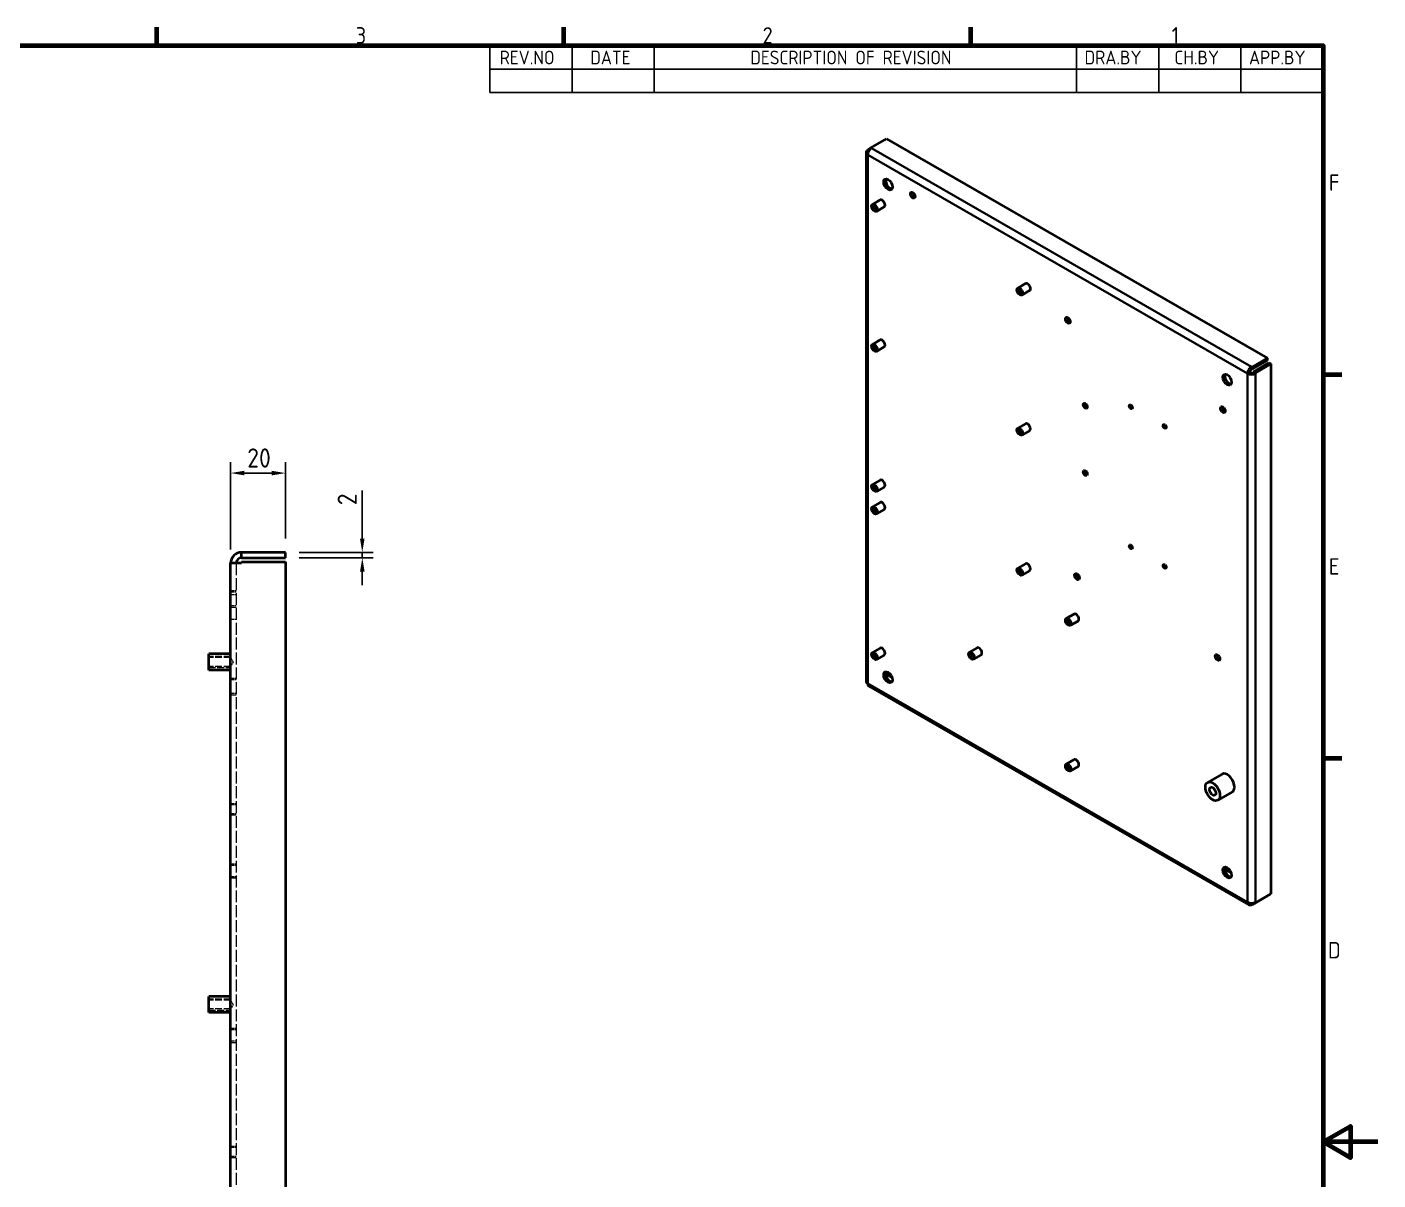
# Model space of a CAD drawing. Header units: millimetres. Extents: x 0 to 1188, y 0 to 840.
# Drawn here: x 695.2 to 1188, y 406.1 to 826.8 of the extents above; entities that cross this region are included whole.
import ezdxf

# ---------------------------------------------------------------- set-up
doc = ezdxf.new("R2010")
doc.units = ezdxf.units.MM
doc.header["$LTSCALE"] = 2
doc.linetypes.add('DASHED', pattern=[0.2067, 0.1654, -0.0413])
doc.layers.get('0').update_dxf_attribs({"color": 3, "lineweight": 25})
for name, color, linetype, lineweight in [('가려진 것(ISO)', 2, 'DASHED', 18), ('가시적인 것(ISO)', 3, 'Continuous', 40), ('가시적인 좁은 것(ISO)', 3, 'Continuous', 35), ('경계(ISO)', 7, 'Continuous', 70), ('기호(ISO)', 5, 'Continuous', 25), ('치수(ISO)', 7, 'Continuous', 25)]:
    doc.layers.add(name, color=color, linetype=linetype, lineweight=lineweight)
doc.styles.add('ISO Proportiona M2B', font='isocp.shx')
doc.styles.add('문자 텍스트_M2B', font='isocp.shx')
doc.styles.add('치수 텍스트_PSTEK_POSCO', font='isocp.shx')
doc.dimstyles.new('치수_PSTEK_POSCO', dxfattribs={"dimscale": 2, "dimtxt": 3.5, "dimasz": 2.5, "dimexe": 2, "dimexo": 2.5, "dimgap": 1, "dimtad": 1, "dimrnd": 1e-08, "dimdsep": 46, "dimtxsty": '치수 텍스트_PSTEK_POSCO', "dimcen": 0.09, "dimdle": 10, "dimclrd": 7, "dimclre": 7, "dimclrt": 2, "dimadec": 1, "dimazin": 2, "dimtfac": 1, "dimtmove": 0, "dimatfit": 3, "dimfxl": 0, "dimtolj": 1, "dimlwd": -1, "dimlwe": -1, "dimarcsym": 0})

# ---------------------------------------------------------------- blocks, each defined once
blk = doc.blocks.new('경계 Default Border')
at = {"layer": '경계(ISO)'}
for p, q in [((371.25, 410), (371.25, 413.4000015258789)), ((445.4999923706055, 410), (445.4999923706055, 413.4000015258789)), ((519.7499847412109, 410), (519.7499847412109, 413.4000015258789)), ((584.0000152587891, 350), (587.400016784668, 350)), ((584.0000152587891, 280), (587.400016784668, 280))]:
    blk.add_line(p, q, dxfattribs=at)
at = {"layer": '경계(ISO)', "flags": 128}
for points in [[(10, 10), (10, 410), (584.0000152587891, 410), (584.0000152587891, 10), (10, 10)], [(594.0000152587891, 210), (584.0000152587891, 210), (589.0000152587891, 212.8867530822754), (589.0000152587891, 207.1132469177246), (584.0000152587891, 210)]]:
    blk.add_lwpolyline(points, dxfattribs=at)
at = {"layer": '경계(ISO)', "color": 2, "char_height": 3.00000011920929, "attachment_point": 7, "style": '문자 텍스트_M2B'}
for s, insert in [('3', (407.5435395229536, 410.3713945155963)), ('2', (481.752739416884, 410.3713945155963)), ('1', (556.3610661041481, 410.4)), ('F', (585.0445395201642, 383.4999999403954)), ('E', (585.0445395201642, 313.4713944559917)), ('D', (584.8782702028949, 243.4713944559917))]:
    blk.add_mtext(s, dxfattribs=dict(at, insert=insert))
blk = doc.blocks.new('리비전 내역')
at = {"layer": '기호(ISO)'}
for p, q in [((432.0000152587891, 410), (584.0000152587891, 410)), ((432.0000152587891, 410), (432.0000152587891, 405.72)), ((447.0000152587891, 410), (447.0000152587891, 405.72)), ((462.0000152587891, 410), (462.0000152587891, 405.72)), ((539.0000152587891, 410), (539.0000152587891, 405.72)), ((554.0000152587891, 410), (554.0000152587891, 405.72)), ((569.0000152587891, 410), (569.0000152587891, 405.72)), ((584.0000152587891, 410), (584.0000152587891, 405.72)), ((432.0000152587891, 405.72), (584.0000152587891, 405.72)), ((432.0000152587891, 405.72), (432.0000152587891, 401.4400000000001)), ((447.0000152587891, 405.72), (447.0000152587891, 401.4400000000001)), ((462.0000152587891, 405.72), (462.0000152587891, 401.4400000000001)), ((539.0000152587891, 405.72), (539.0000152587891, 401.4400000000001)), ((554.0000152587891, 405.72), (554.0000152587891, 401.4400000000001)), ((569.0000152587891, 405.72), (569.0000152587891, 401.4400000000001)), ((584.0000152587891, 405.72), (584.0000152587891, 401.4400000000001)), ((432.0000152587891, 401.4400000000001), (584.0000152587891, 401.4400000000001))]:
    blk.add_line(p, q, dxfattribs=at)
at = {"layer": '기호(ISO)', "color": 2, "char_height": 2.5, "attachment_point": 7, "style": 'ISO Proportiona M2B'}
for s, insert in [('REV.NO', (433.7871316270198, 406.5831824209448)), ('DATE', (450.3142470316257, 406.5831824209448)), ('DESCRIPTION OF REVISION', (479.507035692152, 406.5831824209448)), ('DRA.BY', (540.4757492141094, 406.5831824209448)), ('CH.BY', (556.8643067674008, 406.5831824209448)), ('APP.BY', (570.4777492192294, 406.5831824209448))]:
    blk.add_mtext(s, dxfattribs=dict(at, insert=insert))
blk = doc.blocks.new('*D54')
at = {"layer": 'Defpoints', "color": 0, "transparency": 16777216}
for p in [(789.4296837637636, 664.0387845852064), (769.4296837637633, 631.1126744491777), (789.4296837637636, 635.1126744491775)]:
    blk.add_point(p, dxfattribs=at)
at = {"layer": '치수(ISO)', "color": 7, "transparency": 16777216}
for p, q in [((769.4296837637633, 636.1126744491777), (769.4296837637633, 668.0387845852064)), ((789.4296837637636, 640.1126744491775), (789.4296837637636, 668.0387845852064)), ((774.4296837637633, 664.0387845852064), (784.4296837637636, 664.0387845852064))]:
    blk.add_line(p, q, dxfattribs=at)
for points in [[(774.4296837637633, 664.8721179185397), (774.4296837637633, 663.205451251873), (769.4296837637633, 664.0387845852064)], [(784.4296837637636, 664.8721179185397), (784.4296837637636, 663.205451251873), (789.4296837637636, 664.0387845852064)]]:
    blk.add_solid(points, dxfattribs=at)
at = {"layer": '치수(ISO)', "color": 2, "transparency": 16777216, "insert": (775.4880499054956, 669.5394735615844), "char_height": 7, "attachment_point": 4, "style": '치수 텍스트_PSTEK_POSCO'}
blk.add_mtext('\\A1;20', dxfattribs=at)
blk = doc.blocks.new('*D55')
at = {"layer": 'Defpoints', "color": 0, "transparency": 16777216}
for p in [(789.4296837637636, 635.1126744491775), (789.4296837637636, 633.1126744491776), (817.464090592984, 635.1126744491775)]:
    blk.add_point(p, dxfattribs=at)
at = {"layer": '치수(ISO)', "color": 7, "transparency": 16777216}
for p, q in [((817.464090592984, 640.1126744491775), (817.464090592984, 657.702610065506)), ((794.4296837637636, 635.1126744491775), (821.464090592984, 635.1126744491775)), ((794.4296837637636, 633.1126744491776), (821.464090592984, 633.1126744491776)), ((817.464090592984, 633.1126744491776), (817.464090592984, 635.1126744491775)), ((817.464090592984, 628.1126744491776), (817.464090592984, 623.1126744491776))]:
    blk.add_line(p, q, dxfattribs=at)
for points in [[(816.6307572596506, 640.1126744491775), (818.2974239263174, 640.1126744491775), (817.464090592984, 635.1126744491775)], [(816.6307572596506, 628.1126744491776), (818.2974239263174, 628.1126744491776), (817.464090592984, 633.1126744491776)]]:
    blk.add_solid(points, dxfattribs=at)
at = {"layer": '치수(ISO)', "color": 2, "transparency": 16777216, "insert": (811.9634016166059, 652.3044407741676), "char_height": 7, "attachment_point": 4, "rotation": 90, "style": '치수 텍스트_PSTEK_POSCO'}
blk.add_mtext('\\A1;2', dxfattribs=at)

msp = doc.modelspace()

# ---------------------------------------------------------------- linework, layer by layer
at = {"layer": '가려진 것(ISO)', "ltscale": 13.12357807159424}
msp.add_line((771.4296837637633, 631.1126744491777), (771.4296837637633, 159.1126744491777), dxfattribs=at)
at = {"layer": '가려진 것(ISO)', "ltscale": 1.904596567153931}
for p, q in [((771.4296837636608, 621.1126744491776), (769.4296837636608, 621.1126744491776)), ((771.4296837636608, 620.5711744491775), (769.4296837636608, 620.5711744491775)), ((771.4296837637572, 619.6126744491776), (769.4296837637571, 619.6126744491776)), ((771.4296837636608, 615.6541744491776), (769.4296837636608, 615.6541744491776)), ((769.4296837636608, 615.1126744491775), (771.4296837636608, 615.1126744491775)), ((771.4296837637572, 610.6126744491776), (769.4296837637571, 610.6126744491776)), ((771.4296837637557, 589.1126744491777), (769.4296837637557, 589.1126744491777)), ((771.4296837637557, 588.5711744491776), (769.4296837637557, 588.5711744491776)), ((771.4296837637557, 583.6541744491776), (769.4296837637557, 583.6541744491776)), ((769.4296837637557, 583.1126744491776), (771.4296837637557, 583.1126744491776)), ((771.429683763738, 543.3126744491776), (769.429683763738, 543.3126744491776)), ((771.429683763738, 542.9336744491776), (769.429683763738, 542.9336744491776)), ((771.429683763738, 539.6916744491776), (769.429683763738, 539.6916744491776)), ((769.429683763738, 539.3126744491776), (771.429683763738, 539.3126744491776)), ((771.4296837637137, 521.3126744491776), (769.4296837637137, 521.3126744491776)), ((771.4296837637137, 520.8796744491776), (769.4296837637137, 520.8796744491776)), ((771.4296837637137, 516.7456744491776), (769.4296837637137, 516.7456744491776)), ((769.4296837637137, 516.3126744491776), (771.4296837637137, 516.3126744491776)), ((771.4296837637137, 461.3126744491777), (769.4296837637137, 461.3126744491777)), ((771.4296837637137, 460.8796744491776), (769.4296837637137, 460.8796744491776)), ((771.4296837637137, 456.7456744491776), (769.4296837637137, 456.7456744491776)), ((769.4296837637137, 456.3126744491777), (771.4296837637137, 456.3126744491777)), ((771.429683763738, 418.3126744491776), (769.429683763738, 418.3126744491776)), ((771.429683763738, 417.9336744491776), (769.429683763738, 417.9336744491776)), ((771.429683763738, 414.6916744491776), (769.429683763738, 414.6916744491776)), ((769.429683763738, 414.3126744491776), (771.429683763738, 414.3126744491776))]:
    msp.add_line(p, q, dxfattribs=at)
at = {"layer": '가려진 것(ISO)', "ltscale": 7.618686199188232}
for p, q in [((769.429683763696, 597.1126744491777), (761.429683763696, 597.1126744491777)), ((769.429683763696, 596.7336744491777), (761.429683763696, 596.7336744491777)), ((769.429683763696, 593.4916744491777), (761.429683763696, 593.4916744491777)), ((761.429683763696, 593.1126744491777), (769.429683763696, 593.1126744491777)), ((769.429683763696, 472.1126744491777), (761.429683763696, 472.1126744491777)), ((769.429683763696, 471.7336744491777), (761.429683763696, 471.7336744491777)), ((769.429683763696, 468.4916744491777), (761.429683763696, 468.4916744491777)), ((761.429683763696, 468.1126744491777), (769.429683763696, 468.1126744491777))]:
    msp.add_line(p, q, dxfattribs=at)
at = {"layer": '가려진 것(ISO)', "ltscale": 1.80089795589447}
for p, q in [((770.4036788271396, 595.1126744491776), (769.4296837636961, 596.7336744491777)), ((770.4036788271396, 595.1126744491776), (769.4296837636961, 593.4916744491777)), ((770.4036788271396, 470.1126744491776), (769.429683763696, 471.7336744491777)), ((770.4036788271396, 470.1126744491776), (769.429683763696, 468.4916744491777))]:
    msp.add_line(p, q, dxfattribs=at)
at = {"layer": '가시적인 것(ISO)'}
for p, q in [((1003.045696052417, 782.7593916939405), (1008.702550301908, 786.0169574042795)), ((1008.702550301908, 786.0169574042795), (1147.709692976865, 705.9680677743945)), ((1001.252802833603, 781.0050325809557), (1001.252802833603, 588.0639111181163)), ((1003.045696052417, 782.7540045817523), (1001.83858927123, 782.058878017467)), ((1002.359830989796, 781.7587148747895), (1001.83858927123, 782.058878017467)), ((1001.83858927123, 782.058878017467), (1001.83858927123, 781.8194240085403)), ((1002.250870995999, 781.5820067532296), (1001.83858927123, 781.8194240085403)), ((1003.252802833603, 782.6401268306408), (1003.045696052417, 782.7593916939405)), ((1003.045696052417, 782.5032333225336), (1003.045696052417, 782.7593916939405)), ((1006.405817618043, 763.6990356210772), (1003.577390493298, 762.0702527659078)), ((1007.877962642217, 761.142614484449), (1005.049535517471, 759.5138316292796)), ((1059.438826207042, 733.1593570866568), (1056.610399082296, 731.5305742314872)), ((1060.910971231216, 730.6029359500286), (1058.08254410647, 728.9741530948589)), ((1006.405817618043, 712.6023403184186), (1003.577390493298, 710.9735574632489)), ((1007.877962642217, 710.0459191817903), (1005.049535517471, 708.4171363266207)), ((1147.709692976865, 705.9680677743945), (1142.052838727374, 702.7105020640555)), ((1142.052838727374, 701.8929549392129), (1147.709692976865, 705.1505206495522)), ((1147.709692976865, 705.1505206495522), (1147.709692976865, 705.9680677743945)), ((1141.138625165001, 700.7874769638777), (1140.431518383814, 700.3802812500852)), ((1142.052838727374, 702.7105020640555), (1141.845731946187, 702.8297669273552)), ((1141.845731946187, 702.0122198025126), (1141.845731946187, 702.8297669273552)), ((1141.845731946187, 702.0122198025126), (1142.052838727374, 701.8929549392129)), ((1142.052838727374, 701.8929549392129), (1142.052838727374, 702.7105020640555)), ((1142.552838727374, 701.0269309728046), (1148.209692976865, 704.2844966831439)), ((1142.552838727374, 700.7874769638778), (1142.552838727374, 701.0269309728046)), ((1142.552838727374, 701.0269309728046), (1143.259945508561, 700.6197352590124)), ((1142.552838727374, 700.7874769638778), (1143.259945508561, 700.3802812500855)), ((1143.259945508561, 700.6197352590124), (1148.916799758052, 703.8773009693516)), ((1143.259945508561, 700.3802812500855), (1143.259945508561, 700.6197352590124)), ((1148.209692976865, 704.2844966831439), (1148.916799758052, 703.8773009693516)), ((1148.916799758052, 703.8773009693516), (1148.916799758052, 510.4572714886585)), ((1059.438826207042, 682.062661783998), (1056.610399082296, 680.4338789288284)), ((1060.910971231216, 679.5062406473699), (1058.08254410647, 677.8774577922002)), ((1006.405817618043, 661.5056450157599), (1003.577390493298, 659.8768621605902)), ((1007.877962642217, 658.9492238791315), (1005.049535517471, 657.3204410239621)), ((1006.405817618043, 653.3301737673344), (1003.577390493298, 651.7013909121648)), ((1007.877962642217, 650.7737526307062), (1005.049535517471, 649.1449697755365)), ((773.4296837637645, 631.1126744491777), (769.4296837637635, 631.1126744491777)), ((769.4296837637635, 159.1126744491777), (769.4296837637635, 631.1126744491777)), ((789.4296837637636, 635.1126744491775), (773.4296837637635, 635.1126744491776)), ((773.4296837637635, 633.1126744491777), (773.4296837637635, 635.1126744491776)), ((773.4296837637635, 633.1126744491777), (789.4296837637636, 633.1126744491776)), ((773.4296837637646, 631.1126744491777), (773.4296837637646, 631.6984608868046)), ((773.4296837637646, 631.6984608868046), (789.4296837637646, 631.6984608868046)), ((789.4296837637636, 633.1126744491776), (789.4296837637636, 635.1126744491775)), ((789.4296837637646, 631.6984608868046), (789.4296837637646, 158.5268880115507)), ((1059.438826207042, 630.9659664813394), (1056.610399082296, 629.3371836261697)), ((1060.910971231216, 628.409545344711), (1058.082544106471, 626.7807624895415)), ((1077.116495736709, 612.610602388107), (1074.288068611963, 610.9818195329375)), ((1078.588640760883, 610.0541812514788), (1075.760213636137, 608.4253983963092)), ((761.429683763696, 592.1626744491776), (761.429683763696, 598.0626744491776)), ((769.429683763696, 598.0626744491776), (761.429683763696, 598.0626744491776)), ((1006.405817618043, 600.1896106525693), (1003.577390493298, 598.5608277973997)), ((1007.877962642217, 597.633189515941), (1005.049535517471, 596.0044066607715)), ((1041.761156677376, 600.2685030840191), (1038.93272955263, 598.6397202288496)), ((1043.23330170155, 597.7120819473909), (1040.404874576804, 596.0832990922213)), ((769.429683763696, 592.1626744491776), (761.429683763696, 592.1626744491776)), ((1008.410850184179, 590.4552156409396), (1008.702550301908, 590.6231945669126)), ((1010.701648728397, 589.4719903465982), (1008.702550301908, 590.6231945669126)), ((1002.254738410435, 586.3307442458257), (1140.847667523019, 506.5203843425401)), ((1077.116495736709, 559.470039273342), (1074.288068611963, 557.8412564181724)), ((1078.588640760883, 556.9136181367137), (1075.760213636137, 555.2848352815441)), ((1131.135526387913, 554.206664660051), (1125.832225529015, 551.1526968066082)), ((1134.878267974796, 547.7072888889622), (1129.574967115898, 544.6533210355194)), ((1134.445335436061, 518.2127404329503), (1132.123203352958, 519.5499673642382)), ((1142.052838727374, 506.4991921018459), (1147.709692976865, 509.7567578121851)), ((1148.916799758052, 510.4572714886585), (1143.259945508561, 507.1997057783193)), ((1147.709692976865, 509.7621449243732), (1147.709692976865, 509.7567578121851)), ((1141.845731946187, 507.1018278128601), (1141.845731946187, 506.6184569651456)), ((1141.845731946187, 506.6184569651456), (1142.052838727374, 506.4991921018459)), ((1142.052838727374, 507.1080195971837), (1142.052838727374, 506.4991921018459)), ((1143.036669927214, 507.3282816343817), (1143.259945508561, 507.1997057783193)), ((1143.259945508561, 507.1997057783193), (1143.259945508561, 507.4391597872461)), ((761.429683763696, 467.1626744491776), (761.429683763696, 473.0626744491776)), ((769.429683763696, 473.0626744491776), (761.429683763696, 473.0626744491776)), ((769.429683763696, 467.1626744491777), (761.429683763696, 467.1626744491777))]:
    msp.add_line(p, q, dxfattribs=at)
for radius in [3.999999999999986, 1.99999999999998]:
    msp.add_arc((773.4296837637634, 631.1126744491777), radius, 90, 180, dxfattribs=at)
for centre, major_axis, ratio, start_param, end_param in [((1003.252802833603, 781.0050325809556), (-1.999999999999939, -3.469446951953615e-16), 0.5758617009853119, 5.497787143782283, 7.068583470577215), ((1003.252802833603, 781.0050325809556), (0.9980644231684629, 1.733166872290538), 0.578093115915639, 0.7834644549746876, 2.354260781769515), ((1009.970317254877, 769.781904873604), (-1.122822476064913, 1.949812731326647), 0.5780931159158106, 0.3190490395036543, 2.822543614086146), ((1007.14189013013, 762.4208250527631), (-0.736072512086991, 1.278210568314124), 0.5780931159158104, 3.141592653589822, 6.283185307179615), ((1018.985928715007, 765.8164802100164), (0.6134353460901957, -1.065247688881424), 0.5780931159158104, 3.753127963216336, 5.671649997552292), ((1060.174898719129, 731.8811465183427), (-0.7360725120870022, 1.27821056831413), 0.5780931159158104, 3.141592653589798, 6.283185307179592), ((1075.554471209939, 720.1600691091539), (0.6134353460901938, -1.065247688881421), 0.5780931159158105, 3.753127963216336, 5.671649997552292), ((1007.14189013013, 711.3241297501044), (-0.7360725120869909, 1.278210568314131), 0.5780931159158106, 3.141592653589834, 6.283185307179627), ((1133.714003962541, 698.5226549599563), (-1.12282247606492, 1.94981273132666), 0.5780931159158106, 0.3190490395036542, 2.822543614086146), ((1141.845731946187, 701.19467267767), (-0.9980644231682569, -1.73316687229066), 0.5780931159156392, 3.925057108563934, 5.495853435358877), ((1141.845731946187, 701.19467267767), (1.999999999999991, 1.193489751472043e-13), 0.575861700985312, 3.926990816987249, 5.49778714378211), ((1141.845731946187, 701.19467267767), (0.4990322115842289, 0.8665834361452642), 0.578093115915639, 0.7834644549747889, 2.354260781769515), ((1141.845731946187, 701.19467267767), (0.99999999999999, 5.963979310408263e-14), 0.5758617009853121, 3.926990816987074, 5.49778714378216), ((1081.918432240619, 688.984846934072), (0.5157497906725337, -0.8956139812560034), 0.5780931159158107, 3.893273076183906, 5.531504884585122), ((1098.535441598505, 688.6131528144322), (0.4044656074892017, -0.7023658749956395), 0.5780931159158105, 4.198319476408233, 5.226458484361045), ((1132.123013704871, 687.584412005772), (0.6134353460901957, -1.065247688881424), 0.5780931159158104, 3.753127963216336, 5.671649997552292), ((1060.174898719129, 680.7844512156839), (-0.7360725120869955, 1.278210568314133), 0.5780931159158106, 3.141592653589825, 6.283185307179618), ((1110.909810269271, 681.4872278230673), (0.404465607489194, -0.7023658749956264), 0.5780931159158105, 4.198319476408233, 5.226458484361046), ((1007.14189013013, 660.2274344474456), (-0.7360725120870035, 1.278210568314139), 0.5780931159158105, 3.141592653589809, 6.283185307179601), ((1081.918432240619, 664.4584331887959), (0.5157497906725391, -0.8956139812560129), 0.5780931159158105, 3.893273076183904, 5.531504884584924), ((1007.14189013013, 652.0519631990203), (-0.7360725120870035, 1.278210568314142), 0.5780931159158105, 3.141592653589814, 6.283185307179608), ((1098.535441598505, 637.5164575117733), (0.4044656074892007, -0.7023658749956379), 0.5780931159158106, 4.198319476408336, 5.226458484361045), ((1060.174898719129, 629.6877559130252), (-0.7360725120869972, 1.278210568314131), 0.5780931159158107, 3.141592653589774, 6.283185307179567), ((1078.913228420575, 626.6606114862761), (0.6134353460901928, -1.065247688881419), 0.5780931159158105, 3.753127963216336, 5.671649997552291), ((1110.909810269271, 630.3905325204086), (0.4044656074892015, -0.7023658749956391), 0.5780931159158106, 4.198319476408336, 5.226458484361045), ((1077.852568248795, 611.332391819793), (-0.7360725120869964, 1.278210568314134), 0.5780931159158107, 3.141592653589782, 6.283185307179575), ((1007.14189013013, 598.9114000842552), (-0.736072512086991, 1.278210568314124), 0.5780931159158104, 3.14159265358978, 6.283185307179573), ((1042.497229189463, 598.9902925157049), (-0.7360725120869974, 1.278210568314135), 0.5780931159158105, 3.14159265358978, 6.283185307179573), ((1130.178470056608, 597.1389222363364), (0.61343534609019, -1.065247688881415), 0.5780931159158104, 3.753127963216336, 5.671649997552292), ((1009.970317254877, 589.9215374082453), (-1.122822476064913, 1.949812731326647), 0.5780931159158106, 0.3190490395036543, 2.822543614086146), ((1003.252802833603, 588.0639111181163), (-1.999999999999969, -4.163336342344337e-16), 0.575861700985312, 0, 0.7853981633975851), ((1003.252802833603, 588.0639111181164), (-0.9980644231684137, -1.733166872290663), 0.578093115915639, 5.495853435359157, 6.283185307179576), ((1077.852568248795, 558.1918287050279), (-0.7360725120870028, 1.278210568314131), 0.5780931159158104, 3.141592653589756, 6.283185307179549), ((1133.006897181354, 550.9569767745068), (-1.871370793441516, 3.249687885544402), 0.5780931159158105, 3.141592653589795, 6.283185307179589), ((1133.714003962541, 518.6622874945975), (-1.122822476064913, 1.949812731326647), 0.5780931159158106, 0.3190490395036543, 2.822543614086146), ((1141.845731946187, 508.2535512148306), (-1.999999999999993, 1.181693631835401e-13), 0.5758617009853118, 0.7853981633978515, 2.356194490192756), ((1141.845731946187, 508.2535512148306), (-0.9980644231683599, -1.733166872290598), 0.5780931159156389, 5.495853435359093, 7.066649762154001)]:
    msp.add_ellipse(centre, major_axis=major_axis, ratio=ratio, start_param=start_param, end_param=end_param, dxfattribs=at)
for centre, major_axis, ratio in [((1009.26321047369, 769.3747091598117), (1.12282247606491, -1.949812731326644), 0.5780931159158106), ((1018.27882193382, 765.409284496224), (0.6134353460901294, -1.065247688881456), 0.5780931159158105), ((1004.313463005385, 760.7920421975937), (0.7360725120869969, -1.278210568314133), 0.5780931159158106), ((1004.313463005385, 760.7920421975937), (0.40446560748916, -0.7023658749956643), 0.5780931159158105), ((1057.346471594383, 730.2523636631731), (0.7360725120869969, -1.278210568314133), 0.5780931159158106), ((1057.346471594383, 730.2523636631731), (0.40446560748916, -0.7023658749956643), 0.5780931159158105), ((1074.847364428752, 719.7528733953616), (0.6134353460901294, -1.065247688881456), 0.5780931159158105), ((1004.313463005385, 709.6953468949348), (0.7360725120869969, -1.278210568314133), 0.5780931159158106), ((1004.313463005385, 709.6953468949348), (0.40446560748916, -0.7023658749956643), 0.5780931159158105), ((1133.006897181354, 698.1154592461638), (1.12282247606491, -1.949812731326644), 0.5780931159158106), ((1081.211325459432, 688.5776512202796), (0.5157497906724823, -0.8956139812560382), 0.5780931159158107), ((1097.828334817318, 688.2059571006397), (0.40446560748916, -0.7023658749956643), 0.5780931159158105), ((1131.415906923685, 687.1772162919797), (0.6134353460901294, -1.065247688881456), 0.5780931159158105), ((1057.346471594383, 679.1556683605144), (0.7360725120869969, -1.278210568314133), 0.5780931159158106), ((1110.202703488085, 681.080032109275), (0.40446560748916, -0.7023658749956643), 0.5780931159158105), ((1057.346471594383, 679.1556683605144), (0.40446560748916, -0.7023658749956643), 0.5780931159158105), ((1081.211325459432, 664.0512374750034), (0.5157497906724823, -0.8956139812560382), 0.5780931159158107), ((1004.313463005385, 658.5986515922762), (0.7360725120869969, -1.278210568314133), 0.5780931159158106), ((1004.313463005385, 658.5986515922762), (0.40446560748916, -0.7023658749956643), 0.5780931159158105), ((1004.313463005385, 650.4231803438507), (0.7360725120869969, -1.278210568314133), 0.5780931159158106), ((1004.313463005385, 650.4231803438507), (0.40446560748916, -0.7023658749956643), 0.5780931159158105), ((1097.828334817318, 637.109261797981), (0.40446560748916, -0.7023658749956643), 0.5780931159158105), ((1057.346471594383, 628.0589730578556), (0.7360725120869969, -1.278210568314133), 0.5780931159158106), ((1057.346471594383, 628.0589730578556), (0.40446560748916, -0.7023658749956643), 0.5780931159158105), ((1078.206121639389, 626.2534157724838), (0.6134353460901294, -1.065247688881456), 0.5780931159158105), ((1110.202703488085, 629.9833368066162), (0.40446560748916, -0.7023658749956643), 0.5780931159158105), ((1075.02414112405, 609.7036089646234), (0.7360725120869969, -1.278210568314133), 0.5780931159158106), ((1075.02414112405, 609.7036089646234), (0.40446560748916, -0.7023658749956643), 0.5780931159158105), ((1004.313463005385, 597.2826172290855), (0.7360725120869969, -1.278210568314133), 0.5780931159158106), ((1004.313463005385, 597.2826172290855), (0.40446560748916, -0.7023658749956643), 0.5780931159158105), ((1039.668802064717, 597.3615096605354), (0.7360725120869969, -1.278210568314133), 0.5780931159158106), ((1039.668802064717, 597.3615096605354), (0.40446560748916, -0.7023658749956643), 0.5780931159158105), ((1129.471363275421, 596.7317265225439), (0.6134353460901294, -1.065247688881456), 0.5780931159158105), ((1009.26321047369, 589.5143416944529), (1.12282247606491, -1.949812731326644), 0.5780931159158106), ((1075.02414112405, 556.5630458498582), (0.7360725120869969, -1.278210568314133), 0.5780931159158106), ((1075.02414112405, 556.5630458498582), (0.40446560748916, -0.7023658749956643), 0.5780931159158105), ((1127.703596322456, 547.9030089210637), (1.871370793441712, -3.249687885544293), 0.5780931159158106), ((1127.703596322456, 547.9030089210637), (0.8292667776003844, -1.440045025014245), 0.5780931159158104), ((1133.006897181354, 518.2550917808051), (1.12282247606491, -1.949812731326644), 0.5780931159158106)]:
    msp.add_ellipse(centre, major_axis=major_axis, ratio=ratio, dxfattribs=at)
at = {"layer": '가시적인 좁은 것(ISO)'}
for p, q in [((1140.431518383814, 700.3802812500852), (1001.83858927123, 780.1906411533708)), ((1001.83858927123, 780.1906411533708), (1001.83858927123, 587.2495196905315)), ((1003.252802833603, 782.6401268306408), (1141.845731946187, 702.8297669273552)), ((1140.431518383814, 507.4391597872459), (1140.431518383814, 700.3802812500852)), ((1143.259945508561, 700.3802812500855), (1143.259945508561, 507.4391597872461)), ((1001.83858927123, 587.2495196905315), (1140.431518383814, 507.4391597872459))]:
    msp.add_line(p, q, dxfattribs=at)

# ---------------------------------------------------------------- block references
at = {"xscale": 2, "yscale": 2, "zscale": 2}
msp.add_blockref('경계 Default Border', (0, 0), dxfattribs=at)
at = {"layer": '기호(ISO)', "xscale": 2, "yscale": 2, "zscale": 2}
msp.add_blockref('리비전 내역', (0, 0), dxfattribs=at)

# ---------------------------------------------------------------- dimensions: what is measured, and where the dimension line sits
at = {"layer": '치수(ISO)', "color": 7}
dim = msp.add_linear_dim(base=(789.4296837637636, 664.0387845852064), p1=(769.4296837637633, 631.1126744491777), p2=(789.4296837637636, 635.1126744491775), dimstyle='치수_PSTEK_POSCO', override={"dimdec": 2, "dimtp": 0, "dimtm": -0, "dimtdec": 2, "dimtofl": 0, "dimatfit": 1}, dxfattribs=at)
dim.commit()
dim.dimension.update_dxf_attribs({"geometry": '*D54', "text_midpoint": (779.4296837637633, 664.0387845852064), "dimtype": 160})
dim = msp.add_linear_dim(base=(817.464090592984, 635.1126744491775), p1=(789.4296837637636, 633.1126744491776), p2=(789.4296837637636, 635.1126744491775), angle=270, dimstyle='치수_PSTEK_POSCO', override={"dimdec": 2, "dimtp": 0, "dimtm": -0, "dimtdec": 2, "dimtofl": 1, "dimatfit": 1}, dxfattribs=at)
dim.commit()
dim.dimension.update_dxf_attribs({"geometry": '*D55', "text_midpoint": (817.4640905929839, 654.0035254198368), "dimtype": 160})

doc.saveas('drawing.dxf')
